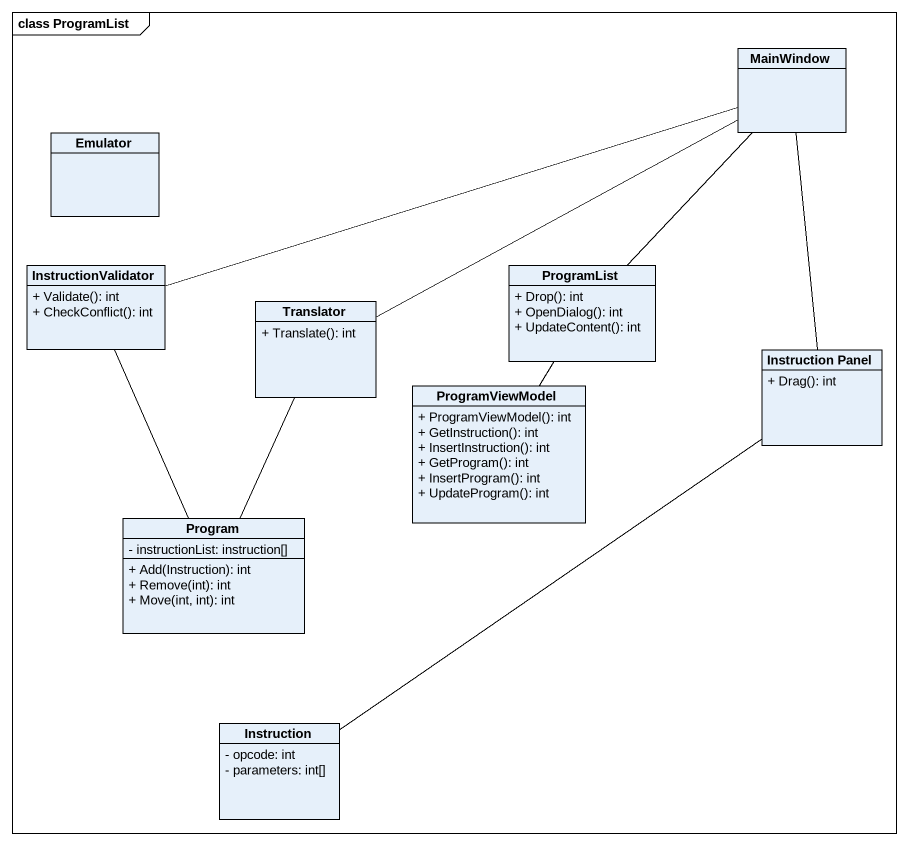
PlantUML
@startuml
mainframe class ProgramList
hide circle
hide empty members
skinparam classAttributeIconSize 0
class MainWindow
class Emulator
class InstructionValidator {
  + Validate(): int
  + CheckConflict(): int
}
class ProgramList {
  + Drop(): int
  + OpenDialog(): int
  + UpdateContent(): int
}
class Translator {
  + Translate(): int
}
class ProgramViewModel {
  + ProgramViewModel(): int
  + GetInstruction(): int
  + InsertInstruction(): int
  + GetProgram(): int
  + InsertProgram(): int
  + UpdateProgram(): int
}
class "Instruction Panel" as Instruction_Panel {
  + Drag(): int
}
class Program {
  - instructionList: instruction[]
  + Add(Instruction): int
  + Remove(int): int
  + Move(int, int): int
}
class Instruction {
  - opcode: int
  - parameters: int[]
}
MainWindow -- Instruction_Panel
InstructionValidator -right- MainWindow
InstructionValidator -- Program
ProgramList -up- MainWindow
ProgramList -- ProgramViewModel
Translator -right- MainWindow
Translator -- Program
Instruction_Panel -- Instruction
@enduml
